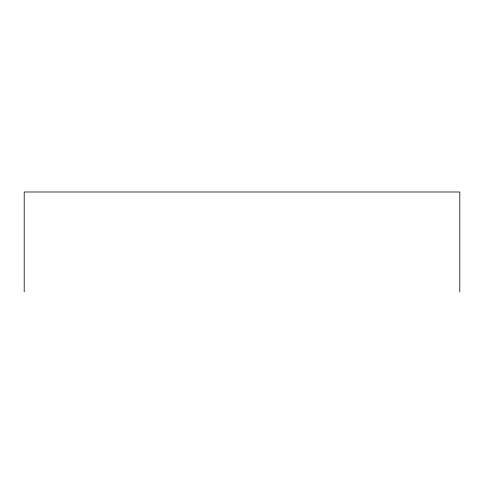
<?xml version="1.0" encoding="UTF-8"?>
<svg xmlns="http://www.w3.org/2000/svg" width="484" height="484" viewBox="0 0 484 484"><rect width="100%" height="100%" fill="white"/><g stroke="black" fill="none" stroke-linecap="round" stroke-linejoin="round"><path stroke-width="0.73" d="M459.8 292.009L459.8 191.991L24.2 191.991L24.2 292.009"/></g></svg>
